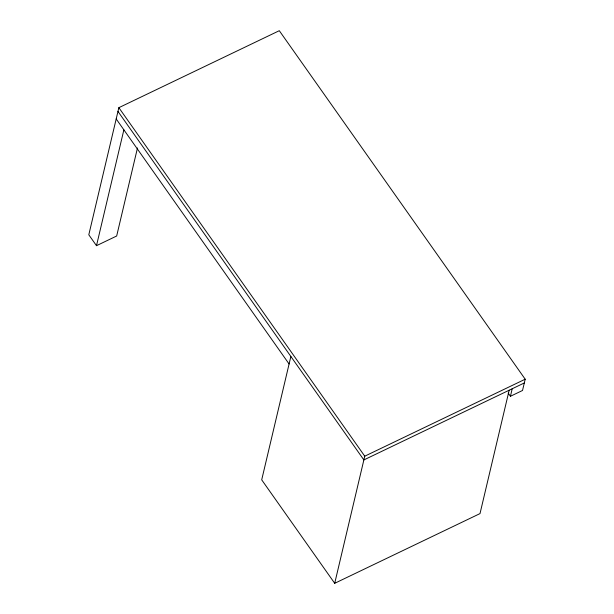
<?xml version="1.0" encoding="UTF-8"?>
<svg xmlns="http://www.w3.org/2000/svg" width="614" height="614" viewBox="0 0 614 614"><rect width="100%" height="100%" fill="white"/><g stroke="black" fill="none" stroke-linecap="round" stroke-linejoin="round"><path stroke-width="0.92" d="M508.215 393.152L510.426 396.283L522.529 390.473L525.2 379.206L279.293 30.7L118.855 107.673L88.8 234.794L96.49 245.684L116.668 236.006L137.482 147.959M96.49 245.684L123.874 129.838M290.867 356.473L261.702 479.841L334.707 583.3L480.01 513.588L509.175 390.22M334.707 583.3L364.754 456.179L118.855 107.673M510.426 396.283L512.199 388.769M364.754 456.179L525.2 379.206M524.31 382.959L363.872 459.932L117.965 111.426M116.192 118.947L289.094 363.987"/></g></svg>
